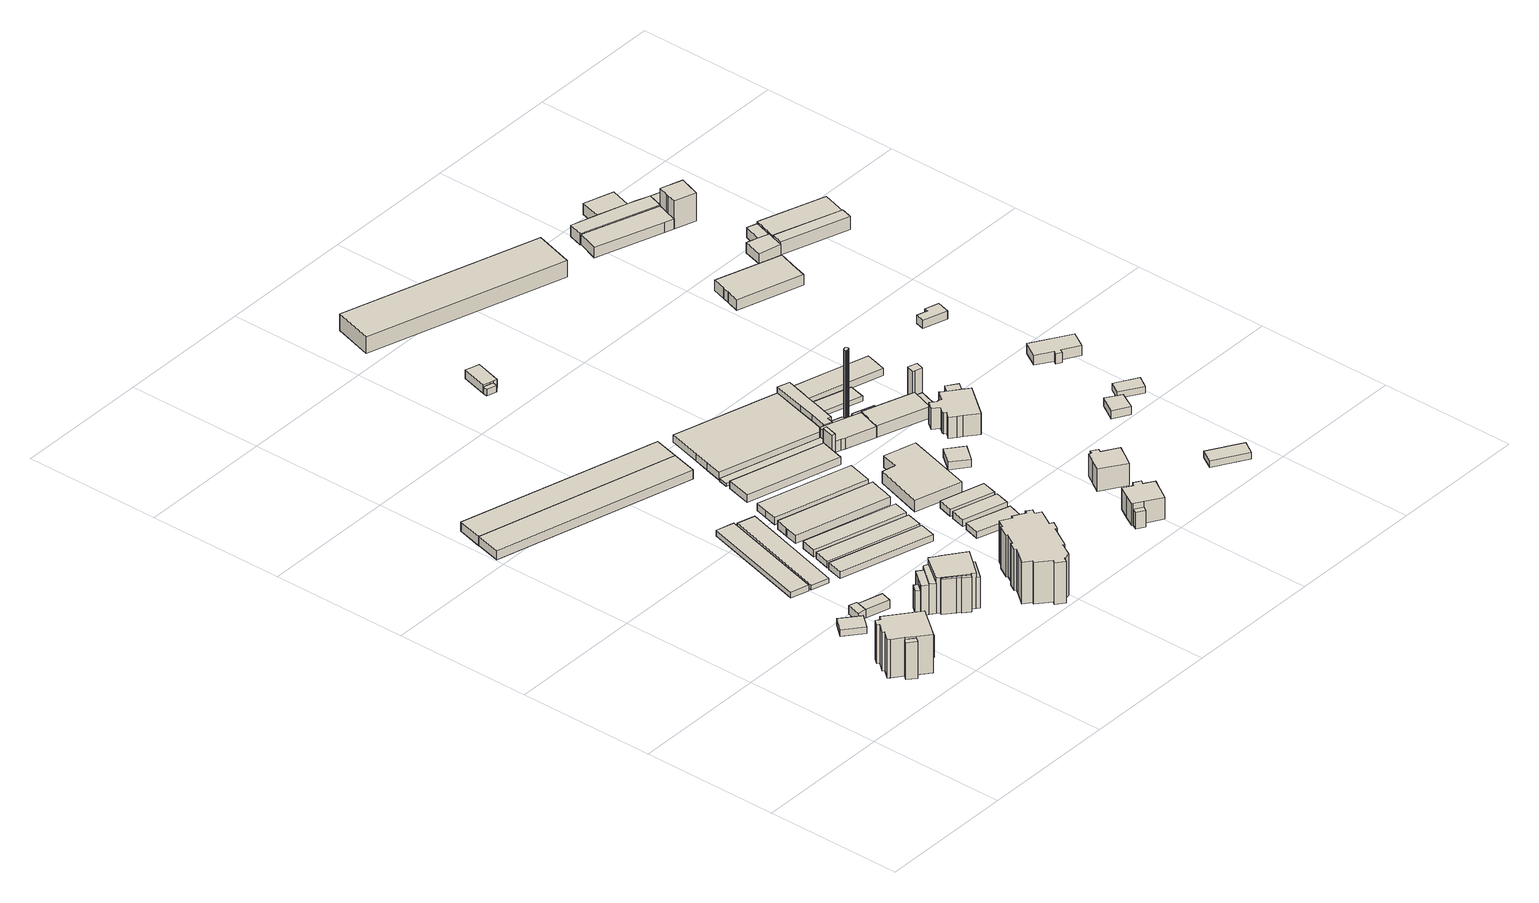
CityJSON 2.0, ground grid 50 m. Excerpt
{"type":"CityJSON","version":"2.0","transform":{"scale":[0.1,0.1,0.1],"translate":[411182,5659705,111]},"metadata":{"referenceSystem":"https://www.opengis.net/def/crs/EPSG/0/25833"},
"CityObjects":{
"building1":{"type":"Building","attributes":{"Gemeindeschluessel":14612000,"Geometrietyp2DReferenz":"3000","function":"31001_9998","roofType":"9999"},"children":["building1-1","building1-2","building1-3"]},
"building1-1":{"type":"BuildingPart","attributes":{"Dachtyp_tdc":"tdcHipAndGableRoof","Dachneigung":64.64,"QualitaetDacherkennung":41,"Geometrietyp2DReferenz":"3000","measuredHeight":15.13,"roofType":"5000"},"parents":["building1"],"geometry":[{"type":"Solid","lod":"1","boundaries":[[[[0,1,2,3]],[[4,5,6,7]],[[3,4,7,0]],[[2,5,4,3]],[[1,6,5,2]],[[0,7,6,1]]]]}]},
"building1-2":{"type":"BuildingPart","attributes":{"Dachtyp_tdc":"tdcHipRoof","Dachneigung":38.13,"QualitaetDacherkennung":52,"Geometrietyp2DReferenz":"3000","measuredHeight":17.85,"roofType":"3200"},"parents":["building1"],"geometry":[{"type":"Solid","lod":"1","boundaries":[[[[8,9,10,11,12,13,14,15,16,17,18,19,20,21,22]],[[6,23,24,25,26,27,28,29,30,31,32,33,34,35,7]],[[21,23,6,22]],[[20,24,23,21]],[[19,25,24,20]],[[18,26,25,19]],[[17,27,26,18]],[[16,28,27,17]],[[15,29,28,16]],[[14,30,29,15]],[[13,31,30,14]],[[12,32,31,13]],[[11,33,32,12]],[[10,34,33,11]],[[9,35,34,10]],[[8,7,35,9]],[[22,6,7,8]]]]}]},
"building1-3":{"type":"BuildingPart","attributes":{"Dachtyp_tdc":"tdcPolyFlatRoof","Dachneigung":3.44,"QualitaetDacherkennung":10,"Geometrietyp2DReferenz":"3000","measuredHeight":8.28,"roofType":"2100"},"parents":["building1"],"geometry":[{"type":"Solid","lod":"1","boundaries":[[[[36,37,38,39,40,41]],[[33,42,43,44,45,34]],[[41,33,34,36]],[[40,42,33,41]],[[39,43,42,40]],[[38,44,43,39]],[[37,45,44,38]],[[36,34,45,37]]]]}]},
"building2":{"type":"Building","attributes":{"Dachtyp_tdc":"tdcPolyFlatRoof","Gemeindeschluessel":14612000,"Dachneigung":0,"QualitaetDacherkennung":75,"Geometrietyp2DReferenz":"3000","measuredHeight":2.41,"function":"31001_9998","roofType":"1000"},"geometry":[{"type":"Solid","lod":"1","boundaries":[[[[46,47,48,49]],[[50,51,52,53]],[[49,51,50,46]],[[48,52,51,49]],[[47,53,52,48]],[[46,50,53,47]]]]}]},
"building3":{"type":"Building","attributes":{"Dachtyp_tdc":"tdcFreeFormRoof","Gemeindeschluessel":14612000,"Dachneigung":36.49,"QualitaetDacherkennung":39,"Geometrietyp2DReferenz":"3000","measuredHeight":3.77,"function":"31001_9998","roofType":"5000"},"geometry":[{"type":"Solid","lod":"1","boundaries":[[[[54,55,56,57,58]],[[59,60,61,62,63]],[[58,60,59,54]],[[57,61,60,58]],[[56,62,61,57]],[[55,63,62,56]],[[54,59,63,55]]]]}]},
"building4":{"type":"Building","attributes":{"Dachtyp_tdc":"tdcGableRoof","Gemeindeschluessel":14612000,"Dachneigung":18.29,"QualitaetDacherkennung":63,"Geometrietyp2DReferenz":"3000","measuredHeight":3.59,"function":"31001_9998","roofType":"3100"},"geometry":[{"type":"Solid","lod":"1","boundaries":[[[[56,55,64,65]],[[62,66,67,63]],[[65,66,62,56]],[[64,67,66,65]],[[55,63,67,64]],[[56,62,63,55]]]]}]},
"building5":{"type":"Building","attributes":{"Dachtyp_tdc":"tdcGableRoof","Gemeindeschluessel":14612000,"Dachneigung":37.27,"QualitaetDacherkennung":67,"Geometrietyp2DReferenz":"3000","measuredHeight":3.42,"function":"31001_2740","roofType":"3100"},"geometry":[{"type":"Solid","lod":"1","boundaries":[[[[68,69,70,71]],[[72,73,74,75]],[[71,73,72,68]],[[70,74,73,71]],[[69,75,74,70]],[[68,72,75,69]]]]}]},
"building6":{"type":"Building","attributes":{"Gemeindeschluessel":14612000,"Geometrietyp2DReferenz":"3000","function":"31001_9998","roofType":"9999"},"children":["building6-1","building6-2","building6-3","building6-4","building6-5","building6-6","building6-7"]},
"building6-1":{"type":"BuildingPart","attributes":{"Dachtyp_tdc":"tdcPolyFlatRoof","Dachneigung":44.1,"QualitaetDacherkennung":36,"Geometrietyp2DReferenz":"3000","measuredHeight":12.37,"roofType":"2100"},"parents":["building6"],"geometry":[{"type":"Solid","lod":"1","boundaries":[[[[76,77,78,79]],[[80,81,82,83]],[[79,81,80,76]],[[78,82,81,79]],[[77,83,82,78]],[[76,80,83,77]]]]}]},
"building6-2":{"type":"BuildingPart","attributes":{"Dachtyp_tdc":"tdcFreeFormRoof","Dachneigung":39.93,"QualitaetDacherkennung":42,"Geometrietyp2DReferenz":"3000","measuredHeight":14.09,"roofType":"5000"},"parents":["building6"],"geometry":[{"type":"Solid","lod":"1","boundaries":[[[[84,85,86,87,88]],[[89,90,91,92,93]],[[88,90,89,84]],[[87,91,90,88]],[[86,92,91,87]],[[85,93,92,86]],[[84,89,93,85]]]]}]},
"building6-3":{"type":"BuildingPart","attributes":{"Dachtyp_tdc":"tdcPolyFlatRoof","Dachneigung":42.35,"QualitaetDacherkennung":37,"Geometrietyp2DReferenz":"3000","measuredHeight":12.37,"roofType":"2100"},"parents":["building6"],"geometry":[{"type":"Solid","lod":"1","boundaries":[[[[94,95,96,97,98,99]],[[100,101,102,103,104,105]],[[99,101,100,94]],[[98,102,101,99]],[[97,103,102,98]],[[96,104,103,97]],[[95,105,104,96]],[[94,100,105,95]]]]}]},
"building6-4":{"type":"BuildingPart","attributes":{"Dachtyp_tdc":"tdcGableRoof","Dachneigung":44.86,"QualitaetDacherkennung":31,"Geometrietyp2DReferenz":"3000","measuredHeight":15.68,"roofType":"3100"},"parents":["building6"],"geometry":[{"type":"Solid","lod":"1","boundaries":[[[[106,107,108,109,110,111,112,113]],[[114,115,116,117,118,119,120,121]],[[113,115,114,106]],[[112,116,115,113]],[[111,117,116,112]],[[110,118,117,111]],[[109,119,118,110]],[[108,120,119,109]],[[107,121,120,108]],[[106,114,121,107]]]]}]},
"building6-5":{"type":"BuildingPart","attributes":{"Dachtyp_tdc":"tdcHipAndGableRoof","Dachneigung":10.96,"QualitaetDacherkennung":20,"Geometrietyp2DReferenz":"3000","measuredHeight":14.6,"roofType":"5000"},"parents":["building6"],"geometry":[{"type":"Solid","lod":"1","boundaries":[[[[122,123,124,125,126,127,128,129,130,131,132,133]],[[134,120,135,118,93,92,136,137,100,105,80,83]],[[133,120,134,122]],[[132,135,120,133]],[[131,118,135,132]],[[130,93,118,131]],[[129,92,93,130]],[[128,136,92,129]],[[127,137,136,128]],[[126,100,137,127]],[[125,105,100,126]],[[124,80,105,125]],[[123,83,80,124]],[[122,134,83,123]]]]}]},
"building6-6":{"type":"BuildingPart","attributes":{"Dachtyp_tdc":"tdcGableRoof","Dachneigung":10.07,"QualitaetDacherkennung":23,"Geometrietyp2DReferenz":"3000","measuredHeight":11.85,"roofType":"3100"},"parents":["building6"],"geometry":[{"type":"Solid","lod":"1","boundaries":[[[[138,139,140,141,142,143]],[[144,145,146,147,148,89]],[[143,145,144,138]],[[142,146,145,143]],[[141,147,146,142]],[[140,148,147,141]],[[139,89,148,140]],[[138,144,89,139]]]]}]},
"building6-7":{"type":"BuildingPart","attributes":{"Dachtyp_tdc":"tdcFreeFormRoof","Dachneigung":61.74,"QualitaetDacherkennung":19,"Geometrietyp2DReferenz":"3000","measuredHeight":9.26,"roofType":"5000"},"parents":["building6"],"geometry":[{"type":"Solid","lod":"1","boundaries":[[[[149,150,151,152]],[[145,153,154,146]],[[152,153,145,149]],[[151,154,153,152]],[[150,146,154,151]],[[149,145,146,150]]]]}]},
"building7":{"type":"Building","attributes":{"Gemeindeschluessel":14612000,"Dachneigung":63.14,"Dachorientierung":-75.15,"MittlereTraufHoehe":113.41,"QualitaetDacherkennung":77,"ObjektHoehe":4.65,"BodenHoehe":111.18,"Geometrietyp2DReferenz":"3000","AbsoluteHoehe":115.83,"Dachflaeche":804.88,"measuredHeight":4.65,"function":"31001_2740","roofType":"3100","storeysAboveGround":2},"geometry":[{"type":"Solid","lod":"1","boundaries":[[[[155,156,157,158]],[[159,160,161,162]],[[158,160,159,155]],[[157,161,160,158]],[[156,162,161,157]],[[155,159,162,156]]]]}]},
"building8":{"type":"Building","attributes":{"Gemeindeschluessel":14612000,"Dachneigung":51.41,"Dachorientierung":15.89,"MittlereTraufHoehe":111.93,"QualitaetDacherkennung":37,"ObjektHoehe":3.11,"BodenHoehe":111.5,"Geometrietyp2DReferenz":"3000","AbsoluteHoehe":114.61,"Dachflaeche":349.12,"measuredHeight":3.11,"function":"31001_2740","roofType":"3100","storeysAboveGround":1},"geometry":[{"type":"Solid","lod":"1","boundaries":[[[[163,164,165,166]],[[167,168,169,170]],[[166,168,167,163]],[[165,169,168,166]],[[164,170,169,165]],[[163,167,170,164]]]]}]},
"building9":{"type":"Building","attributes":{"Gemeindeschluessel":14612000,"Dachneigung":63.03,"Dachorientierung":-75.08,"MittlereTraufHoehe":113.41,"QualitaetDacherkennung":76,"ObjektHoehe":4.68,"BodenHoehe":111.15,"Geometrietyp2DReferenz":"3000","AbsoluteHoehe":115.83,"Dachflaeche":801.88,"measuredHeight":4.68,"function":"31001_2740","roofType":"3100","storeysAboveGround":2},"geometry":[{"type":"Solid","lod":"1","boundaries":[[[[171,155,158,172]],[[173,174,175,176]],[[172,174,173,171]],[[158,175,174,172]],[[155,176,175,158]],[[171,173,176,155]]]]}]},
"building10":{"type":"Building","attributes":{"Dachtyp_tdc":"tdcGableRoof","Gemeindeschluessel":14612000,"Dachneigung":26.61,"QualitaetDacherkennung":76,"Geometrietyp2DReferenz":"3000","measuredHeight":3.31,"function":"31001_2740","roofType":"3100"},"geometry":[{"type":"Solid","lod":"1","boundaries":[[[[177,178,179,180]],[[181,182,183,184]],[[180,182,181,177]],[[179,183,182,180]],[[178,184,183,179]],[[177,181,184,178]]]]}]},
"building11":{"type":"Building","attributes":{"Dachtyp_tdc":"tdcGableRoof","Gemeindeschluessel":14612000,"Dachneigung":28.82,"QualitaetDacherkennung":71,"Geometrietyp2DReferenz":"3000","measuredHeight":3.29,"function":"31001_2740","roofType":"3100"},"geometry":[{"type":"Solid","lod":"1","boundaries":[[[[185,186,187,188]],[[189,190,191,192]],[[188,190,189,185]],[[187,191,190,188]],[[186,192,191,187]],[[185,189,192,186]]]]}]},
"building12":{"type":"Building","attributes":{"Dachtyp_tdc":"tdcFreeFormRoof","Gemeindeschluessel":14612000,"Dachneigung":37.48,"QualitaetDacherkennung":36,"Geometrietyp2DReferenz":"3000","measuredHeight":18.85,"function":"31001_9998","roofType":"5000"},"geometry":[{"type":"Solid","lod":"1","boundaries":[[[[193,194,195,196,197,198,199,200,201,202,203,204,205,206,207,208,209,210,211,212,213,214,215,216,217,218,219,220,221,222,223,224]],[[225,226,227,228,229,230,231,232,233,234,235,236,237,238,239,240,241,242,243,244,245,246,247,248,249,250,251,252,253,254,255,256]],[[224,226,225,193]],[[223,227,226,224]],[[222,228,227,223]],[[221,229,228,222]],[[220,230,229,221]],[[219,231,230,220]],[[218,232,231,219]],[[217,233,232,218]],[[216,234,233,217]],[[215,235,234,216]],[[214,236,235,215]],[[213,237,236,214]],[[212,238,237,213]],[[211,239,238,212]],[[210,240,239,211]],[[209,241,240,210]],[[208,242,241,209]],[[207,243,242,208]],[[206,244,243,207]],[[205,245,244,206]],[[204,246,245,205]],[[203,247,246,204]],[[202,248,247,203]],[[201,249,248,202]],[[200,250,249,201]],[[199,251,250,200]],[[198,252,251,199]],[[197,253,252,198]],[[196,254,253,197]],[[195,255,254,196]],[[194,256,255,195]],[[193,225,256,194]]]]}]},
"building13":{"type":"Building","attributes":{"Gemeindeschluessel":14612000,"Dachneigung":84.34,"Dachorientierung":-164.61,"MittlereTraufHoehe":113.43,"QualitaetDacherkennung":34,"ObjektHoehe":3.64,"BodenHoehe":111.53,"Geometrietyp2DReferenz":"3000","AbsoluteHoehe":115.17,"Dachflaeche":221.91,"measuredHeight":3.64,"function":"31001_2740","roofType":"3200","storeysAboveGround":1},"geometry":[{"type":"Solid","lod":"1","boundaries":[[[[257,258,259,260]],[[261,262,263,264]],[[260,262,261,257]],[[259,263,262,260]],[[258,264,263,259]],[[257,261,264,258]]]]}]},
"building14":{"type":"Building","attributes":{"Dachtyp_tdc":"tdcGableRoof","Gemeindeschluessel":14612000,"Dachneigung":25.2,"QualitaetDacherkennung":60,"Geometrietyp2DReferenz":"3000","measuredHeight":4.43,"function":"31001_2740","roofType":"3100"},"geometry":[{"type":"Solid","lod":"1","boundaries":[[[[265,266,267,268,269,270,271,272]],[[273,274,275,276,277,278,279,280]],[[272,274,273,265]],[[271,275,274,272]],[[270,276,275,271]],[[269,277,276,270]],[[268,278,277,269]],[[267,279,278,268]],[[266,280,279,267]],[[265,273,280,266]]]]}]},
"building15":{"type":"Building","attributes":{"Dachtyp_tdc":"tdcFreeFormRoof","Gemeindeschluessel":14612000,"Dachneigung":26.75,"QualitaetDacherkennung":72,"Geometrietyp2DReferenz":"3000","measuredHeight":4.03,"function":"31001_2740","roofType":"5000"},"geometry":[{"type":"Solid","lod":"1","boundaries":[[[[281,282,283,284,285]],[[286,287,288,289,290]],[[285,287,286,281]],[[284,288,287,285]],[[283,289,288,284]],[[282,290,289,283]],[[281,286,290,282]]]]}]},
"building16":{"type":"Building","attributes":{"Dachtyp_tdc":"tdcFreeFormRoof","Gemeindeschluessel":14612000,"Dachneigung":27.7,"QualitaetDacherkennung":78,"Geometrietyp2DReferenz":"3000","measuredHeight":4.06,"function":"31001_2740","roofType":"5000"},"geometry":[{"type":"Solid","lod":"1","boundaries":[[[[291,292,293,294]],[[295,296,297,298]],[[294,296,295,291]],[[293,297,296,294]],[[292,298,297,293]],[[291,295,298,292]]]]}]},
"building17":{"type":"Building","attributes":{"Dachtyp_tdc":"tdcGableRoof","Gemeindeschluessel":14612000,"Dachneigung":28.97,"QualitaetDacherkennung":74,"Geometrietyp2DReferenz":"3000","measuredHeight":3.31,"function":"31001_2740","roofType":"3100"},"geometry":[{"type":"Solid","lod":"1","boundaries":[[[[299,300,301,302]],[[303,304,305,306]],[[302,304,303,299]],[[301,305,304,302]],[[300,306,305,301]],[[299,303,306,300]]]]}]},
"building18":{"type":"Building","attributes":{"Dachtyp_tdc":"tdcGableRoof","Gemeindeschluessel":14612000,"Dachneigung":27.1,"QualitaetDacherkennung":66,"Geometrietyp2DReferenz":"3000","measuredHeight":3.33,"function":"31001_2740","roofType":"3100"},"geometry":[{"type":"Solid","lod":"1","boundaries":[[[[307,308,309,310]],[[311,312,313,314]],[[310,312,311,307]],[[309,313,312,310]],[[308,314,313,309]],[[307,311,314,308]]]]}]},
"building19":{"type":"Building","attributes":{"Dachtyp_tdc":"tdcFreeFormRoof","Gemeindeschluessel":14612000,"Dachneigung":49.31,"QualitaetDacherkennung":31,"Geometrietyp2DReferenz":"3000","measuredHeight":2.14,"function":"31001_2740","roofType":"5000"},"geometry":[{"type":"Solid","lod":"1","boundaries":[[[[315,316,317,318,319,320]],[[321,322,323,324,325,326]],[[320,322,321,315]],[[319,323,322,320]],[[318,324,323,319]],[[317,325,324,318]],[[316,326,325,317]],[[315,321,326,316]]]]}]},
"building20":{"type":"Building","attributes":{"Dachtyp_tdc":"tdcPolyFlatRoof","Gemeindeschluessel":14612000,"Dachneigung":26.69,"QualitaetDacherkennung":55,"Geometrietyp2DReferenz":"3000","measuredHeight":3.03,"function":"31001_9998","roofType":"2100"},"geometry":[{"type":"Solid","lod":"1","boundaries":[[[[327,328,329,330,331]],[[332,333,334,335,336]],[[331,333,332,327]],[[330,334,333,331]],[[329,335,334,330]],[[328,336,335,329]],[[327,332,336,328]]]]}]},
"building21":{"type":"Building","attributes":{"Gemeindeschluessel":14612000,"Dachneigung":65.56,"Dachorientierung":-74.42,"MittlereTraufHoehe":113.7,"QualitaetDacherkennung":77,"ObjektHoehe":3.29,"BodenHoehe":111.7,"Geometrietyp2DReferenz":"3000","AbsoluteHoehe":114.99,"Dachflaeche":103.84,"measuredHeight":3.29,"function":"31001_2740","roofType":"3100","storeysAboveGround":1},"geometry":[{"type":"Solid","lod":"1","boundaries":[[[[337,338,339,340]],[[341,342,343,344]],[[340,342,341,337]],[[339,343,342,340]],[[338,344,343,339]],[[337,341,344,338]]]]}]},
"building22":{"type":"Building","attributes":{"Dachtyp_tdc":"tdcFreeFormRoof","Gemeindeschluessel":14612000,"Dachneigung":17.16,"QualitaetDacherkennung":88,"Geometrietyp2DReferenz":"3000","measuredHeight":3.72,"function":"31001_9998","roofType":"5000"},"geometry":[{"type":"Solid","lod":"1","boundaries":[[[[345,346,347,348,349,350,351]],[[352,353,354,355,356,357,358]],[[351,353,352,345]],[[350,354,353,351]],[[349,355,354,350]],[[348,356,355,349]],[[347,357,356,348]],[[346,358,357,347]],[[345,352,358,346]]]]}]},
"building23":{"type":"Building","attributes":{"Dachtyp_tdc":"tdcPolyFlatRoof","Gemeindeschluessel":14612000,"Dachneigung":5.02,"QualitaetDacherkennung":77,"Geometrietyp2DReferenz":"3000","measuredHeight":5.53,"function":"31001_2000","roofType":"2100"},"geometry":[{"type":"Solid","lod":"1","boundaries":[[[[359,360,361,362,363,364]],[[365,366,367,368,369,370]],[[364,366,365,359]],[[363,367,366,364]],[[362,368,367,363]],[[361,369,368,362]],[[360,370,369,361]],[[359,365,370,360]]]]}]},
"building24":{"type":"Building","attributes":{"Dachtyp_tdc":"tdcPolyFlatRoof","Gemeindeschluessel":14612000,"Dachneigung":0,"QualitaetDacherkennung":40,"Geometrietyp2DReferenz":"3000","measuredHeight":2.72,"function":"31001_2740","roofType":"1000"},"geometry":[{"type":"Solid","lod":"1","boundaries":[[[[371,372,373,374,375,376,377,378]],[[379,380,381,382,383,384,385,386]],[[378,380,379,371]],[[377,381,380,378]],[[376,382,381,377]],[[375,383,382,376]],[[374,384,383,375]],[[373,385,384,374]],[[372,386,385,373]],[[371,379,386,372]]]]}]},
"building25":{"type":"Building","attributes":{"Gemeindeschluessel":14612000,"Geometrietyp2DReferenz":"3000","function":"31001_9998","roofType":"9999"},"children":["building25-1","building25-2"]},
"building25-1":{"type":"BuildingPart","attributes":{"Dachtyp_tdc":"tdcGableRoof","Dachneigung":50.09,"QualitaetDacherkennung":70,"Geometrietyp2DReferenz":"3000","measuredHeight":12.01,"roofType":"3100"},"parents":["building25"],"geometry":[{"type":"Solid","lod":"1","boundaries":[[[[387,388,389,390,391,392,393,394,395,396,397,398]],[[399,400,401,402,403,404,405,406,407,408,409,410]],[[398,399,410,387]],[[397,400,399,398]],[[396,401,400,397]],[[395,402,401,396]],[[394,403,402,395]],[[393,404,403,394]],[[392,405,404,393]],[[391,406,405,392]],[[390,407,406,391]],[[389,408,407,390]],[[388,409,408,389]],[[387,410,409,388]]]]}]},
"building25-2":{"type":"BuildingPart","attributes":{"Dachtyp_tdc":"tdcPolyFlatRoof","Dachneigung":0,"QualitaetDacherkennung":43,"Geometrietyp2DReferenz":"3000","measuredHeight":6.34,"roofType":"1000"},"parents":["building25"],"geometry":[{"type":"Solid","lod":"1","boundaries":[[[[411,412,413,414]],[[415,416,399,410]],[[414,416,415,411]],[[413,399,416,414]],[[412,410,399,413]],[[411,415,410,412]]]]}]},
"building26":{"type":"Building","attributes":{"Gemeindeschluessel":14612000,"Geometrietyp2DReferenz":"3000","function":"31001_2000","roofType":"9999"},"children":["building26-1","building26-2"]},
"building26-1":{"type":"BuildingPart","attributes":{"Dachtyp_tdc":"tdcPolyFlatRoof","Dachneigung":21.75,"QualitaetDacherkennung":48,"Geometrietyp2DReferenz":"3000","measuredHeight":7.95,"roofType":"2100"},"parents":["building26"],"geometry":[{"type":"Solid","lod":"1","boundaries":[[[[417,418,419,420]],[[421,422,423,424]],[[420,422,421,417]],[[419,423,422,420]],[[418,424,423,419]],[[417,421,424,418]]]]}]},
"building26-2":{"type":"BuildingPart","attributes":{"Dachtyp_tdc":"tdcGableRoof","Dachneigung":19.92,"QualitaetDacherkennung":57,"Geometrietyp2DReferenz":"3000","measuredHeight":5.04,"roofType":"3100"},"parents":["building26"],"geometry":[{"type":"Solid","lod":"1","boundaries":[[[[425,426,427,428,429,430,431,432,433,434,435,436,437,438,439]],[[440,421,441,424,442,443,444,445,446,447,448,449,450,451,452]],[[439,421,440,425]],[[438,441,421,439]],[[437,424,441,438]],[[436,442,424,437]],[[435,443,442,436]],[[434,444,443,435]],[[433,445,444,434]],[[432,446,445,433]],[[431,447,446,432]],[[430,448,447,431]],[[429,449,448,430]],[[428,450,449,429]],[[427,451,450,428]],[[426,452,451,427]],[[425,440,452,426]]]]}]},
"building27":{"type":"Building","attributes":{"Dachtyp_tdc":"tdcPolyFlatRoof","Gemeindeschluessel":14612000,"Dachneigung":0,"QualitaetDacherkennung":69,"Geometrietyp2DReferenz":"3000","measuredHeight":3.05,"function":"31001_2000","roofType":"1000"},"geometry":[{"type":"Solid","lod":"1","boundaries":[[[[453,454,455,456]],[[457,458,459,460]],[[456,458,457,453]],[[455,459,458,456]],[[454,460,459,455]],[[453,457,460,454]]]]}]},
"building28":{"type":"Building","attributes":{"Dachtyp_tdc":"tdcFreeFormRoof","Gemeindeschluessel":14612000,"Dachneigung":24.05,"QualitaetDacherkennung":49,"Geometrietyp2DReferenz":"3000","measuredHeight":5.28,"function":"31001_2740","roofType":"5000"},"geometry":[{"type":"Solid","lod":"1","boundaries":[[[[461,462,463,464,465,466,467,468,469,470,471,472,473]],[[474,475,476,477,478,479,480,481,482,483,484,485,486]],[[473,475,474,461]],[[472,476,475,473]],[[471,477,476,472]],[[470,478,477,471]],[[469,479,478,470]],[[468,480,479,469]],[[467,481,480,468]],[[466,482,481,467]],[[465,483,482,466]],[[464,484,483,465]],[[463,485,484,464]],[[462,486,485,463]],[[461,474,486,462]]]]}]},
"building29":{"type":"Building","attributes":{"Stand_DGM":"2016","Stand_Basis-DLM":"2021","Gemeindeschluessel":"14612000","ObjektHoehe":28,"Stand_Laserscan":"2016","BodenHoehe":111.76,"Stand_3D-Stadtmodell":"2023","Geometrietyp2DReferenz":1000,"AbsoluteHoehe":139.76,"measuredHeight":28,"function":"51002_1290","roofType":"9999"},"geometry":[{"type":"Solid","lod":"1","boundaries":[[[[487,488,489,490,491,492,493,494,495,496,497,498,499,500,501,502,503,504,505,506,507,508]],[[509,510,511,512,513,514,515,516,517,518,519,520,521,522,523,524,525,526,527,528,529,530]],[[508,510,509,487]],[[507,511,510,508]],[[506,512,511,507]],[[505,513,512,506]],[[504,514,513,505]],[[503,515,514,504]],[[502,516,515,503]],[[501,517,516,502]],[[500,518,517,501]],[[499,519,518,500]],[[498,520,519,499]],[[497,521,520,498]],[[496,522,521,497]],[[495,523,522,496]],[[494,524,523,495]],[[493,525,524,494]],[[492,526,525,493]],[[491,527,526,492]],[[490,528,527,491]],[[489,529,528,490]],[[488,530,529,489]],[[487,509,530,488]]]]}]},
"building30":{"type":"Building","attributes":{"Dachtyp_tdc":"tdcPolyFlatRoof","Gemeindeschluessel":14612000,"Dachneigung":18.1,"QualitaetDacherkennung":45,"Geometrietyp2DReferenz":"3000","measuredHeight":3.36,"function":"31001_2000","roofType":"2100"},"geometry":[{"type":"Solid","lod":"1","boundaries":[[[[531,532,533,534,535,536,537,538,539,540]],[[541,542,543,544,545,546,547,548,549,550]],[[540,542,541,531]],[[539,543,542,540]],[[538,544,543,539]],[[537,545,544,538]],[[536,546,545,537]],[[535,547,546,536]],[[534,548,547,535]],[[533,549,548,534]],[[532,550,549,533]],[[531,541,550,532]]]]}]},
"building31":{"type":"Building","attributes":{"Dachtyp_tdc":"tdcGableRoof","Gemeindeschluessel":14612000,"Dachneigung":50.2,"QualitaetDacherkennung":68,"Geometrietyp2DReferenz":"3000","measuredHeight":11.86,"function":"31001_9998","roofType":"3100"},"geometry":[{"type":"Solid","lod":"1","boundaries":[[[[551,552,553,554,555,556,557,558,559,560,561]],[[562,563,564,565,566,567,568,569,570,571,572]],[[561,563,562,551]],[[560,564,563,561]],[[559,565,564,560]],[[558,566,565,559]],[[557,567,566,558]],[[556,568,567,557]],[[555,569,568,556]],[[554,570,569,555]],[[553,571,570,554]],[[552,572,571,553]],[[551,562,572,552]]]]}]},
"building32":{"type":"Building","attributes":{"Dachtyp_tdc":"tdcFreeFormRoof","Gemeindeschluessel":14612000,"Dachneigung":31.94,"QualitaetDacherkennung":48,"Geometrietyp2DReferenz":"3000","measuredHeight":5.8,"function":"31001_2000","roofType":"5000"},"geometry":[{"type":"Solid","lod":"1","boundaries":[[[[573,574,575,576,577,578,579,580,581,582]],[[549,583,584,585,586,587,588,589,590,550]],[[582,583,549,573]],[[581,584,583,582]],[[580,585,584,581]],[[579,586,585,580]],[[578,587,586,579]],[[577,588,587,578]],[[576,589,588,577]],[[575,590,589,576]],[[574,550,590,575]],[[573,549,550,574]]]]}]},
"building33":{"type":"Building","attributes":{"Dachtyp_tdc":"tdcGableRoof","Gemeindeschluessel":14612000,"Dachneigung":30.64,"QualitaetDacherkennung":46,"Geometrietyp2DReferenz":"3000","measuredHeight":2.83,"function":"31001_2740","roofType":"3100"},"geometry":[{"type":"Solid","lod":"1","boundaries":[[[[591,592,593,594]],[[595,596,597,598]],[[594,596,595,591]],[[593,597,596,594]],[[592,598,597,593]],[[591,595,598,592]]]]}]},
"building34":{"type":"Building","attributes":{"Dachtyp_tdc":"tdcPolyFlatRoof","Gemeindeschluessel":14612000,"Dachneigung":0,"QualitaetDacherkennung":72,"Geometrietyp2DReferenz":"3000","measuredHeight":6.36,"function":"31001_2000","roofType":"1000"},"geometry":[{"type":"Solid","lod":"1","boundaries":[[[[599,600,601,602]],[[603,604,605,606]],[[602,604,603,599]],[[601,605,604,602]],[[600,606,605,601]],[[599,603,606,600]]]]}]},
"building35":{"type":"Building","attributes":{"Dachtyp_tdc":"tdcFreeFormRoof","Gemeindeschluessel":14612000,"Dachneigung":34.66,"QualitaetDacherkennung":63,"Geometrietyp2DReferenz":"3000","measuredHeight":11.21,"function":"31001_9998","roofType":"5000"},"geometry":[{"type":"Solid","lod":"1","boundaries":[[[[607,608,609,610,611,612,613,614,615,616,617,618,619,620,621,622,623,624]],[[625,626,627,628,629,630,631,632,633,634,635,636,637,638,639,640,641,642]],[[624,626,625,607]],[[623,627,626,624]],[[622,628,627,623]],[[621,629,628,622]],[[620,630,629,621]],[[619,631,630,620]],[[618,632,631,619]],[[617,633,632,618]],[[616,634,633,617]],[[615,635,634,616]],[[614,636,635,615]],[[613,637,636,614]],[[612,638,637,613]],[[611,639,638,612]],[[610,640,639,611]],[[609,641,640,610]],[[608,642,641,609]],[[607,625,642,608]]]]}]},
"building36":{"type":"Building","attributes":{"Dachtyp_tdc":"tdcPolyFlatRoof","Gemeindeschluessel":14612000,"Dachneigung":23.93,"QualitaetDacherkennung":57,"Geometrietyp2DReferenz":"3000","measuredHeight":3.69,"function":"31001_2000","roofType":"2100"},"geometry":[{"type":"Solid","lod":"1","boundaries":[[[[643,644,645,646]],[[647,648,649,650]],[[646,648,647,643]],[[645,649,648,646]],[[644,650,649,645]],[[643,647,650,644]]]]}]},
"building37":{"type":"Building","attributes":{"Dachtyp_tdc":"tdcFreeFormRoof","Gemeindeschluessel":14612000,"Dachneigung":24.26,"QualitaetDacherkennung":77,"Geometrietyp2DReferenz":"3000","measuredHeight":3.78,"function":"31001_2740","roofType":"5000"},"geometry":[{"type":"Solid","lod":"1","boundaries":[[[[651,652,653,654,655,656]],[[657,658,659,660,661,662]],[[656,658,657,651]],[[655,659,658,656]],[[654,660,659,655]],[[653,661,660,654]],[[652,662,661,653]],[[651,657,662,652]]]]}]},
"building38":{"type":"Building","attributes":{"Dachtyp_tdc":"tdcFreeFormRoof","Gemeindeschluessel":14612000,"Dachneigung":70.91,"QualitaetDacherkennung":9,"Geometrietyp2DReferenz":"3000","measuredHeight":14.69,"function":"31001_2000","roofType":"5000"},"geometry":[{"type":"Solid","lod":"1","boundaries":[[[[663,664,665,666,667]],[[668,669,670,671,672]],[[667,669,668,663]],[[666,670,669,667]],[[665,671,670,666]],[[664,672,671,665]],[[663,668,672,664]]]]}]},
"building39":{"type":"Building","attributes":{"Dachtyp_tdc":"tdcPolyFlatRoof","Gemeindeschluessel":14612000,"Dachneigung":0,"QualitaetDacherkennung":19,"Geometrietyp2DReferenz":"3000","measuredHeight":5.58,"function":"31001_9998","roofType":"1000"},"geometry":[{"type":"Solid","lod":"1","boundaries":[[[[673,674,675,676]],[[677,678,679,680]],[[676,678,677,673]],[[675,679,678,676]],[[674,680,679,675]],[[673,677,680,674]]]]}]},
"building40":{"type":"Building","attributes":{"Dachtyp_tdc":"tdcPolyFlatRoof","Gemeindeschluessel":14612000,"Dachneigung":10.01,"QualitaetDacherkennung":61,"Geometrietyp2DReferenz":"3000","measuredHeight":2.89,"function":"31001_9998","roofType":"2100"},"geometry":[{"type":"Solid","lod":"1","boundaries":[[[[681,682,683,684]],[[685,686,687,688]],[[684,686,685,681]],[[683,687,686,684]],[[682,688,687,683]],[[681,685,688,682]]]]}]},
"building41":{"type":"Building","attributes":{"Dachtyp_tdc":"tdcGableRoof","Gemeindeschluessel":14612000,"Dachneigung":13.14,"QualitaetDacherkennung":87,"Geometrietyp2DReferenz":"3000","measuredHeight":3.49,"function":"31001_9998","roofType":"3100"},"geometry":[{"type":"Solid","lod":"1","boundaries":[[[[689,690,691,692]],[[693,694,695,696]],[[692,694,693,689]],[[691,695,694,692]],[[690,696,695,691]],[[689,693,696,690]]]]}]},
"building42":{"type":"Building","attributes":{"Dachtyp_tdc":"tdcGableRoof","Gemeindeschluessel":14612000,"Dachneigung":10.08,"QualitaetDacherkennung":82,"Geometrietyp2DReferenz":"3000","measuredHeight":3.08,"function":"31001_9998","roofType":"3100"},"geometry":[{"type":"Solid","lod":"1","boundaries":[[[[697,698,699,700]],[[701,702,703,704]],[[700,702,701,697]],[[699,703,702,700]],[[698,704,703,699]],[[697,701,704,698]]]]}]},
"building43":{"type":"Building","attributes":{"Dachtyp_tdc":"tdcFreeFormRoof","Gemeindeschluessel":14612000,"Dachneigung":13.14,"QualitaetDacherkennung":89,"Geometrietyp2DReferenz":"3000","measuredHeight":4.7,"function":"31001_2000","roofType":"5000"},"geometry":[{"type":"Solid","lod":"1","boundaries":[[[[705,706,707,708,709,710,711,712,713,714]],[[715,716,717,718,719,720,721,722,723,724]],[[714,716,715,705]],[[713,717,716,714]],[[712,718,717,713]],[[711,719,718,712]],[[710,720,719,711]],[[709,721,720,710]],[[708,722,721,709]],[[707,723,722,708]],[[706,724,723,707]],[[705,715,724,706]]]]}]},
"building44":{"type":"Building","attributes":{"Dachtyp_tdc":"tdcFreeFormRoof","Gemeindeschluessel":14612000,"Dachneigung":45.04,"QualitaetDacherkennung":81,"Geometrietyp2DReferenz":"3000","measuredHeight":6.33,"function":"31001_9998","roofType":"5000"},"geometry":[{"type":"Solid","lod":"1","boundaries":[[[[725,726,727,728,729,730,731,732]],[[733,734,735,736,737,738,739,740]],[[732,734,733,725]],[[731,735,734,732]],[[730,736,735,731]],[[729,737,736,730]],[[728,738,737,729]],[[727,739,738,728]],[[726,740,739,727]],[[725,733,740,726]]]]}]},
"building45":{"type":"Building","attributes":{"Dachtyp_tdc":"tdcPolyFlatRoof","Gemeindeschluessel":14612000,"Dachneigung":5.55,"QualitaetDacherkennung":82,"Geometrietyp2DReferenz":"3000","measuredHeight":3.38,"function":"31001_9998","roofType":"2100"},"geometry":[{"type":"Solid","lod":"1","boundaries":[[[[741,742,743,744,745,746]],[[747,748,749,750,751,752]],[[746,748,747,741]],[[745,749,748,746]],[[744,750,749,745]],[[743,751,750,744]],[[742,752,751,743]],[[741,747,752,742]]]]}]},
"building46":{"type":"Building","attributes":{"Dachtyp_tdc":"tdcFreeFormRoof","Gemeindeschluessel":14612000,"Dachneigung":10.11,"QualitaetDacherkennung":80,"Geometrietyp2DReferenz":"3000","measuredHeight":4.26,"function":"31001_2000","roofType":"5000"},"geometry":[{"type":"Solid","lod":"1","boundaries":[[[[753,754,755,756,757,758]],[[759,760,761,762,763,764]],[[758,760,759,753]],[[757,761,760,758]],[[756,762,761,757]],[[755,763,762,756]],[[754,764,763,755]],[[753,759,764,754]]]]}]},
"building47":{"type":"Building","attributes":{"Dachtyp_tdc":"tdcPolyFlatRoof","Gemeindeschluessel":14612000,"Dachneigung":7.97,"QualitaetDacherkennung":86,"Geometrietyp2DReferenz":"3000","measuredHeight":4.7,"function":"31001_2000","roofType":"2100"},"geometry":[{"type":"Solid","lod":"1","boundaries":[[[[765,766,767,768,769,770,771,772]],[[760,773,774,775,776,777,778,761]],[[772,773,760,765]],[[771,774,773,772]],[[770,775,774,771]],[[769,776,775,770]],[[768,777,776,769]],[[767,778,777,768]],[[766,761,778,767]],[[765,760,761,766]]]]}]},
"building48":{"type":"Building","attributes":{"Dachtyp_tdc":"tdcPolyFlatRoof","Gemeindeschluessel":14612000,"Dachneigung":5.94,"QualitaetDacherkennung":83,"Geometrietyp2DReferenz":"3000","measuredHeight":4.42,"function":"31001_2000","roofType":"2100"},"geometry":[{"type":"Solid","lod":"1","boundaries":[[[[779,780,781,782,783,784]],[[785,786,787,788,789,790]],[[784,786,785,779]],[[783,787,786,784]],[[782,788,787,783]],[[781,789,788,782]],[[780,790,789,781]],[[779,785,790,780]]]]}]},
"building49":{"type":"Building","attributes":{"Dachtyp_tdc":"tdcPolyFlatRoof","Gemeindeschluessel":14612000,"Dachneigung":3.18,"QualitaetDacherkennung":85,"Geometrietyp2DReferenz":"3000","measuredHeight":4.52,"function":"31001_9998","roofType":"2100"},"geometry":[{"type":"Solid","lod":"1","boundaries":[[[[791,792,770,769]],[[793,776,775,794]],[[769,776,793,791]],[[770,775,776,769]],[[792,794,775,770]],[[791,793,794,792]]]]}]},
"building50":{"type":"Building","attributes":{"Dachtyp_tdc":"tdcHipAndGableRoof","Gemeindeschluessel":14612000,"Dachneigung":33.45,"QualitaetDacherkennung":22,"Geometrietyp2DReferenz":"3000","measuredHeight":12.48,"function":"31001_2000","roofType":"5000"},"geometry":[{"type":"Solid","lod":"1","boundaries":[[[[795,796,797,798,799,800,801,802]],[[803,804,763,762,805,761,806,807]],[[802,804,803,795]],[[801,763,804,802]],[[800,762,763,801]],[[799,805,762,800]],[[798,761,805,799]],[[797,806,761,798]],[[796,807,806,797]],[[795,803,807,796]]]]}]},
"building51":{"type":"Building","attributes":{"Dachtyp_tdc":"tdcPolyFlatRoof","Gemeindeschluessel":14612000,"Dachneigung":7.97,"QualitaetDacherkennung":79,"Geometrietyp2DReferenz":"3000","measuredHeight":4.69,"function":"31001_2000","roofType":"2100"},"geometry":[{"type":"Solid","lod":"1","boundaries":[[[[766,808,809,767]],[[761,778,810,806]],[[767,778,761,766]],[[809,810,778,767]],[[808,806,810,809]],[[766,761,806,808]]]]}]},
"building52":{"type":"Building","attributes":{"Dachtyp_tdc":"tdcPolyFlatRoof","Gemeindeschluessel":14612000,"Dachneigung":10.23,"QualitaetDacherkennung":82,"Geometrietyp2DReferenz":"3000","measuredHeight":5.39,"function":"31001_2000","roofType":"2100"},"geometry":[{"type":"Solid","lod":"1","boundaries":[[[[811,812,813,814,815]],[[816,790,789,817,818]],[[815,790,816,811]],[[814,789,790,815]],[[813,817,789,814]],[[812,818,817,813]],[[811,816,818,812]]]]}]},
"building53":{"type":"Building","attributes":{"Gemeindeschluessel":14612000,"Geometrietyp2DReferenz":"3000","function":"31001_2000","roofType":"9999"},"children":["building53-1","building53-2"]},
"building53-1":{"type":"BuildingPart","attributes":{"Dachtyp_tdc":"tdcPolyFlatRoof","Dachneigung":9.27,"QualitaetDacherkennung":67,"Geometrietyp2DReferenz":"3000","measuredHeight":4.38,"roofType":"2100"},"parents":["building53"],"geometry":[{"type":"Solid","lod":"1","boundaries":[[[[819,820,821,822]],[[823,824,825,826]],[[822,824,823,819]],[[821,825,824,822]],[[820,826,825,821]],[[819,823,826,820]]]]}]},
"building53-2":{"type":"BuildingPart","attributes":{"Dachtyp_tdc":"tdcPolyFlatRoof","Dachneigung":10.91,"QualitaetDacherkennung":89,"Geometrietyp2DReferenz":"3000","measuredHeight":5.53,"roofType":"2100"},"parents":["building53"],"geometry":[{"type":"Solid","lod":"1","boundaries":[[[[827,828,829,830,831]],[[823,832,833,834,824]],[[831,832,823,827]],[[830,833,832,831]],[[829,834,833,830]],[[828,824,834,829]],[[827,823,824,828]]]]}]}
},
"vertices":[
[356,122,149],[328,145,149],[315,130,149],[344,106,149],[344,106,9],[315,130,9],[328,145,9],[356,122,9],
[356,122,156],[398,88,156],[424,120,156],[467,175,156],[478,189,156],[365,278,156],[354,265,156],[341,275,156],[324,255,156],[331,250,156],[304,217,156],[311,212,156],[285,180,156],[293,173,156],[328,145,156],[293,173,9],[285,180,9],[311,212,9],[304,217,9],[331,250,9],[324,255,9],[341,275,9],[354,265,9],[365,278,9],[478,189,9],[467,175,9],[424,120,9],[398,88,9],
[424,120,92],[430,116,92],[454,146,92],[463,139,92],[482,163,92],[467,175,92],[482,163,9],[463,139,9],[454,146,9],[430,116,9],
[431,384,32],[471,432,32],[406,486,32],[366,438,32],[431,384,8],[366,438,8],[406,486,8],[471,432,8],
[460,444,42],[490,438,42],[501,478,42],[503,485,42],[473,493,42],[460,444,10],[473,493,10],[503,485,10],[501,478,10],[490,438,10],
[578,414,42],[590,453,42],[590,453,10],[578,414,10],
[430,691,27],[495,673,27],[604,1066,27],[539,1084,27],[430,691,5],[539,1084,5],[604,1066,5],[495,673,5],
[802,269,130],[748,204,130],[757,196,130],[811,261,130],[802,269,12],[811,261,12],[757,196,12],[748,204,12],
[630,297,127],[647,283,127],[710,366,127],[698,374,127],[692,373,127],[630,297,12],[692,373,12],[698,374,12],[710,366,12],[647,283,12],
[750,347,120],[822,294,120],[834,308,120],[788,346,120],[785,363,120],[763,365,120],[750,347,12],[763,365,12],[785,363,12],[788,346,12],[834,308,12],[822,294,12],
[701,223,145],[725,203,145],[733,211,145],[696,242,145],[658,274,145],[653,267,145],[691,236,145],[703,226,145],[701,223,12],[703,226,12],[691,236,12],[653,267,12],[658,274,12],[696,242,12],[733,211,12],[725,203,12],
[735,215,148],[748,204,148],[802,269,148],[822,294,148],[750,347,148],[720,368,148],[715,372,148],[710,366,148],[647,283,148],[658,274,148],[701,238,148],[733,211,148],[735,215,12],[701,238,12],[715,372,12],[720,368,12],
[610,313,123],[630,297,123],[682,361,123],[662,377,123],[639,349,123],[619,324,123],[610,313,12],[619,324,12],[639,349,12],[662,377,12],[682,361,12],
[619,324,97],[639,349,97],[627,359,97],[606,334,97],[606,334,12],[627,359,12],
[31,1624,36],[7,1532,36],[734,1339,36],[758,1432,36],[31,1624,2],[758,1432,2],[734,1339,2],[7,1532,2],
[679,1043,23],[615,1061,23],[503,670,23],[568,652,23],[679,1043,5],[568,652,5],[503,670,5],[615,1061,5],
[56,1717,36],[782,1522,36],[56,1717,1],[782,1522,1],[758,1432,1],[31,1624,1],
[947,544,33],[962,602,33],[622,696,33],[606,638,33],[947,544,7],[606,638,7],[622,696,7],[962,602,7],
[643,765,31],[627,707,31],[966,614,31],[981,671,31],[643,765,6],[981,671,6],[966,614,6],[627,707,6],
[881,82,169],[930,42,169],[921,32,169],[951,7,169],[963,28,169],[967,24,169],[987,28,169],[1013,73,169],[1019,70,169],[1064,147,169],[1071,143,169],[1088,172,169],[1075,180,169],[1109,238,169],[1088,250,169],[1099,267,169],[1079,279,169],[1074,270,169],[1032,295,169],[1027,286,169],[987,309,169],[970,281,169],[965,284,169],[940,242,169],[945,239,169],[921,199,169],[915,202,169],[898,175,169],[904,172,169],[893,155,169],[858,112,169],[886,89,169],[881,82,11],[886,89,11],[858,112,11],[893,155,11],[904,172,11],[898,175,11],[915,202,11],[921,199,11],[945,239,11],[940,242,11],[965,284,11],[970,281,11],[987,309,11],[1027,286,11],[1032,295,11],[1074,270,11],[1079,279,11],[1099,267,11],[1088,250,11],[1109,238,11],[1075,180,11],[1088,172,11],[1071,143,11],[1064,147,11],[1019,70,11],[1013,73,11],[987,28,11],[967,24,11],[963,28,11],[951,7,11],[921,32,11],[930,42,11],
[646,777,33],[985,684,33],[1000,739,33],[661,833,33],[646,777,5],[661,833,5],[1000,739,5],[985,684,5],
[676,911,38],[664,866,38],[1013,771,38],[1026,817,38],[1026,819,38],[1039,865,38],[690,959,38],[677,914,38],[676,911,6],[677,914,6],[690,959,6],[1039,865,6],[1026,819,6],[1026,817,6],[1013,771,6],[664,866,6],
[1046,888,34],[1070,978,34],[725,1072,34],[713,1027,34],[701,982,34],[1046,888,6],[701,982,6],[713,1027,6],[725,1072,6],[1070,978,6],
[1084,1032,33],[1109,1121,33],[764,1215,33],[740,1125,33],[1084,1032,5],[740,1125,5],[764,1215,5],[1109,1121,5],
[1200,399,33],[1218,456,33],[1061,504,33],[1044,448,33],[1200,399,8],[1044,448,8],[1061,504,8],[1218,456,8],
[1080,575,34],[1065,522,34],[1227,476,34],[1242,529,34],[1080,575,8],[1242,529,8],[1227,476,8],[1065,522,8],
[766,1232,16],[1122,1133,16],[1135,1130,16],[1141,1147,16],[1146,1163,16],[775,1264,16],[766,1232,4],[775,1264,4],[1146,1163,4],[1141,1147,4],[1135,1130,4],[1122,1133,4],
[665,2118,29],[702,2108,29],[706,2125,29],[695,2128,29],[670,2135,29],[665,2118,4],[670,2135,4],[695,2128,4],[706,2125,4],[702,2108,4],
[1100,642,33],[1084,587,33],[1245,542,33],[1260,597,33],[1100,642,7],[1260,597,7],[1245,542,7],[1084,587,7],
[706,2125,36],[720,2121,36],[748,2216,36],[722,2223,36],[697,2231,36],[670,2135,36],[695,2128,36],[706,2125,3],[695,2128,3],[670,2135,3],[697,2231,3],[722,2223,3],[748,2216,3],[720,2121,3],
[1032,688,51],[1203,640,51],[1273,885,51],[1156,917,51],[1138,855,51],[1087,866,51],[1032,688,7],[1087,866,7],[1138,855,7],[1156,917,7],[1273,885,7],[1203,640,7],
[780,1274,30],[1163,1168,30],[1180,1227,30],[1195,1286,30],[1228,1407,30],[846,1513,30],[813,1392,30],[797,1334,30],[780,1274,3],[797,1334,3],[813,1392,3],[846,1513,3],[1228,1407,3],[1195,1286,3],[1180,1227,3],[1163,1168,3],
[1435,95,95],[1495,59,95],[1518,97,95],[1543,137,95],[1508,159,95],[1516,172,95],[1491,187,95],[1482,174,95],[1449,195,95],[1424,155,95],[1401,116,95],[1406,113,95],[1406,113,12],[1401,116,12],[1424,155,12],[1449,195,12],[1482,174,12],[1491,187,12],[1516,172,12],[1508,159,12],[1543,137,12],[1518,97,12],[1495,59,12],[1435,95,12],
[1424,78,75],[1435,95,75],[1406,113,75],[1396,95,75],[1424,78,12],[1396,95,12],
[1121,1085,77],[1135,1130,77],[1122,1133,77],[1110,1088,77],[1121,1085,7],[1110,1088,7],[1122,1133,7],[1135,1130,7],
[1140,1078,49],[1157,1072,49],[1265,1036,49],[1279,1078,49],[1280,1081,49],[1293,1122,49],[1192,1156,49],[1184,1158,49],[1162,1165,49],[1148,1170,49],[1146,1163,49],[1141,1147,49],[1135,1130,49],[1134,1127,49],[1121,1085,49],[1140,1078,7],[1134,1127,7],[1141,1147,7],[1146,1163,7],[1148,1170,7],[1162,1165,7],[1184,1158,7],[1192,1156,7],[1293,1122,7],[1280,1081,7],[1279,1078,7],[1265,1036,7],[1157,1072,7],
[1330,706,38],[1375,763,38],[1317,809,38],[1272,752,38],[1330,706,8],[1272,752,8],[1317,809,8],[1375,763,8],
[1162,1165,53],[1184,1158,53],[1192,1156,53],[1197,1177,53],[1210,1174,53],[1230,1243,53],[1246,1302,53],[1250,1317,53],[1272,1394,53],[1228,1407,53],[1195,1286,53],[1180,1227,53],[1163,1168,53],[1162,1165,6],[1163,1168,6],[1180,1227,6],[1195,1286,6],[1228,1407,6],[1272,1394,6],[1250,1317,6],[1246,1302,6],[1230,1243,6],[1210,1174,6],[1197,1177,6],[1192,1156,6],[1184,1158,6],
[1260,1159,288],[1261,1157,288],[1262,1155,288],[1264,1154,288],[1265,1154,288],[1266,1153,288],[1269,1153,288],[1271,1154,288],[1273,1155,288],[1274,1157,288],[1275,1159,288],[1275,1162,288],[1274,1164,288],[1273,1166,288],[1271,1167,288],[1270,1168,288],[1269,1168,288],[1266,1168,288],[1264,1167,288],[1262,1166,288],[1261,1164,288],[1260,1162,288],[1260,1159,8],[1260,1162,8],[1261,1164,8],[1262,1166,8],[1264,1167,8],[1266,1168,8],[1269,1168,8],[1270,1168,8],[1271,1167,8],[1273,1166,8],[1274,1164,8],[1275,1162,8],[1275,1159,8],[1274,1157,8],[1273,1155,8],[1271,1154,8],[1269,1153,8],[1266,1153,8],[1265,1154,8],[1264,1154,8],[1262,1155,8],[1261,1157,8],
[1192,1156,38],[1293,1122,38],[1352,1103,38],[1359,1124,38],[1283,1149,38],[1270,1143,38],[1255,1148,38],[1247,1162,38],[1210,1174,38],[1197,1177,38],[1192,1156,8],[1197,1177,8],[1210,1174,8],[1247,1162,8],[1255,1148,8],[1270,1143,8],[1283,1149,8],[1359,1124,8],[1352,1103,8],[1293,1122,8],
[1498,354,97],[1475,317,97],[1563,260,97],[1588,298,97],[1611,335,97],[1553,370,97],[1560,381,97],[1537,396,97],[1530,385,97],[1521,390,97],[1500,356,97],[1498,354,12],[1500,356,12],[1521,390,12],[1530,385,12],[1537,396,12],[1560,381,12],[1553,370,12],[1611,335,12],[1588,298,12],[1563,260,12],[1475,317,12],
[1352,1103,52],[1293,1122,52],[1280,1081,52],[1279,1079,52],[1265,1036,52],[1452,974,52],[1459,997,52],[1466,1017,52],[1480,1060,52],[1474,1062,52],[1474,1062,8],[1480,1060,8],[1466,1017,8],[1459,997,8],[1452,974,8],[1265,1036,8],[1279,1079,8],[1280,1081,8],
[1390,1196,25],[1405,1254,25],[1246,1302,25],[1230,1243,25],[1390,1196,7],[1230,1243,7],[1246,1302,7],[1405,1254,7],
[1318,2333,69],[1361,2476,69],[644,2695,69],[600,2552,69],[1318,2333,6],[600,2552,6],[644,2695,6],[1361,2476,6],
[1546,921,91],[1513,947,91],[1486,968,91],[1461,935,91],[1454,940,91],[1445,939,91],[1423,956,91],[1403,929,91],[1427,911,91],[1412,891,91],[1410,884,91],[1417,878,91],[1400,857,91],[1422,840,91],[1437,828,91],[1482,793,91],[1569,903,91],[1549,918,91],[1546,921,11],[1549,918,11],[1569,903,11],[1482,793,11],[1437,828,11],[1422,840,11],[1400,857,11],[1417,878,11],[1410,884,11],[1412,891,11],[1427,911,11],[1403,929,11],[1423,956,11],[1445,939,11],[1454,940,11],[1461,935,11],[1486,968,11],[1513,947,11],
[1480,1060,40],[1459,997,40],[1486,988,40],[1507,1051,40],[1480,1060,10],[1507,1051,10],[1486,988,10],[1459,997,10],
[1250,1317,33],[1538,1235,33],[1549,1275,33],[1560,1314,33],[1423,1353,33],[1272,1394,33],[1250,1317,5],[1272,1394,5],[1423,1353,5],[1560,1314,5],[1549,1275,5],[1538,1235,5],
[1480,1060,134],[1507,1051,134],[1517,1080,134],[1483,1091,134],[1474,1062,134],[1480,1060,9],[1474,1062,9],[1483,1091,9],[1517,1080,9],[1507,1051,9],
[1589,969,67],[1551,996,67],[1513,947,67],[1549,918,67],[1589,969,12],[1549,918,12],[1513,947,12],[1551,996,12],
[1800,130,35],[1918,60,35],[1948,107,35],[1829,179,35],[1800,130,11],[1829,179,11],[1948,107,11],[1918,60,11],
[1898,562,41],[1845,597,41],[1805,534,41],[1864,501,41],[1898,562,10],[1864,501,10],[1805,534,10],[1845,597,10],
[2009,585,35],[1929,633,35],[1903,591,35],[1982,543,35],[2009,585,9],[1982,543,9],[1903,591,9],[1929,633,9],
[1758,1740,43],[1776,1799,43],[1789,1838,43],[1796,1860,43],[1558,1935,43],[1543,1886,43],[1542,1882,43],[1536,1862,43],[1534,1858,43],[1521,1814,43],[1758,1740,3],[1521,1814,3],[1534,1858,3],[1536,1862,3],[1542,1882,3],[1543,1886,3],[1558,1935,3],[1796,1860,3],[1789,1838,3],[1776,1799,3],
[1932,870,48],[1924,857,48],[1943,846,48],[1951,860,48],[2011,823,48],[2046,881,48],[1911,963,48],[1876,905,48],[1932,870,10],[1876,905,10],[1911,963,10],[2046,881,10],[2011,823,10],[1951,860,10],[1943,846,10],[1924,857,10],
[1809,1300,39],[1898,1273,39],[1912,1320,39],[1862,1335,39],[1858,1321,39],[1819,1333,39],[1809,1300,8],[1819,1333,8],[1858,1321,8],[1862,1335,8],[1912,1320,8],[1898,1273,8],
[1454,2336,43],[1699,2254,43],[1732,2243,43],[1742,2274,43],[1758,2321,43],[1483,2413,43],[1454,2336,4],[1483,2413,4],[1758,2321,4],[1742,2274,4],[1732,2243,4],[1699,2254,4],
[1483,2413,47],[1758,2321,47],[1776,2376,47],[1724,2395,47],[1698,2404,47],[1591,2437,47],[1496,2466,47],[1480,2414,47],[1480,2414,4],[1496,2466,4],[1591,2437,4],[1698,2404,4],[1724,2395,4],[1776,2376,4],
[1756,1917,44],[1837,1897,44],[1850,1939,44],[1858,1962,44],[1820,1975,44],[1776,1987,44],[1756,1917,5],[1776,1987,5],[1820,1975,5],[1858,1962,5],[1850,1939,5],[1837,1897,5],
[1721,2477,47],[1613,2511,47],[1721,2477,4],[1613,2511,4],
[1819,2242,111],[1820,2247,111],[1837,2294,111],[1758,2321,111],[1745,2283,111],[1742,2274,111],[1732,2243,111],[1810,2217,111],[1819,2242,4],[1810,2217,4],[1745,2283,4],[1837,2294,4],[1820,2247,4],
[1837,2294,47],[1853,2350,47],[1853,2350,4],
[2081,1818,54],[2091,1852,54],[2094,1860,54],[1850,1939,54],[1837,1897,54],[2081,1818,5],[2094,1860,5],[2091,1852,5],
[1879,2028,42],[1842,2040,42],[1820,1975,42],[1858,1962,42],[1879,2028,4],[1858,1962,4],[1820,1975,4],[1842,2040,4],
[1879,2028,50],[1858,1962,50],[1850,1939,50],[2094,1860,50],[2121,1949,50],[2121,1949,4],[2094,1860,4],[1850,1939,4]
]}
